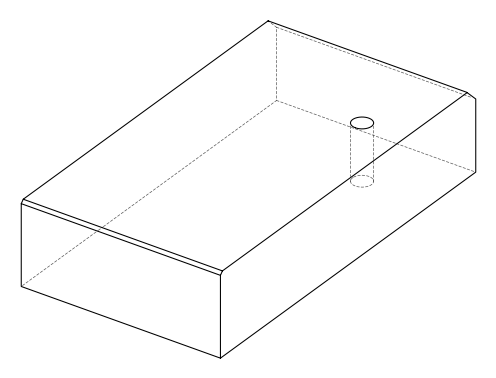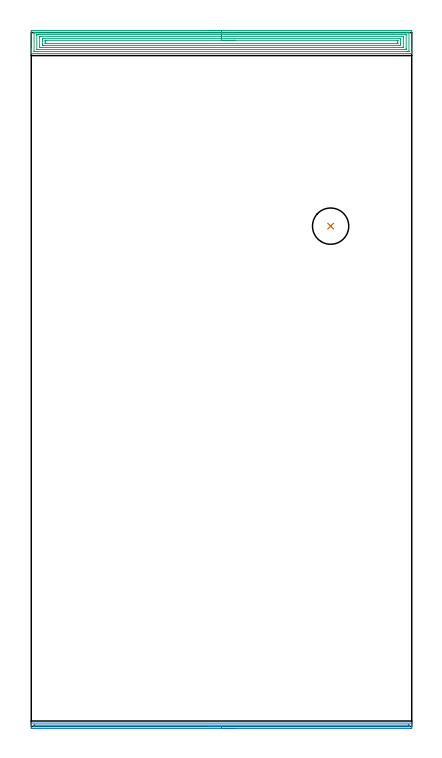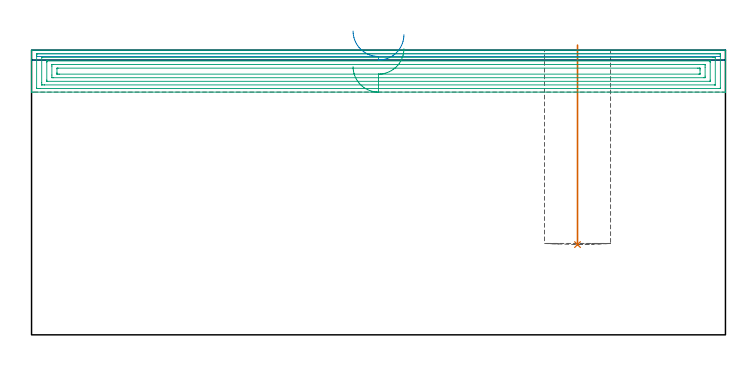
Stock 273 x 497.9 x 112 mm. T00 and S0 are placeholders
(PLAN: 3 operations, 1 tool changes, 18.3 min)
(1 INDEXABLE_INSERT_DRILL_BLIND_HOLE_FROM_SOLID | STEP1POCKET | NXT0302_023 | 0.32 min | 40405 mm3)
(2 AREA_MILL | FG_CHAMFER_SURFACE | UGT0205_001 | 4.53 min | 2075 mm3)
(3 AREA_MILL_1 | FG_CHAMFER_SURFACE_1 | UGT0205_001 | 13.43 min | 37162 mm3)
(TOOL NXT0302_023 | Index. Insert Drill 26mm [880-D2600L32-05] | D26 PA176 FL130 Z2)
(TOOL UGT0205_001 | Chamfer Mill 20 x 3 x 45 deg. | D20 FL50 Z2)
(OP 1 INDEXABLE_INSERT_DRILL_BLIND_HOLE_FROM_SOLID)
G17 G21 G94 G90
T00 M6
G54
G17 G0 G90 X214.8 Y359. S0 M3
G43 Z122. H1
G94 G81 G98 Z35.5 F250. R114.
G80
M5
M2
(OP 2 AREA_MILL)
G17 G21 G94 G90
T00 M6
G54
G17 G0 G90 X146.5 Y-1.5 S1061 M3
G43 Z122. H0
Z118.1
G94 G1 X146.462 Z117.228 F250.
X146.348 Z116.364
X146.159 Z115.512
X145.897 Z114.68
X145.563 Z113.874
X145.16 Z113.1
X144.692 Z112.364
X144.16 Z111.672
X143.571 Z111.029
X142.928 Z110.44
X142.236 Z109.909
X141.5 Z109.44
X140.726 Z109.037
X139.92 Z108.703
X139.088 Z108.441
X138.237 Z108.252
X137.372 Z108.138
X136.5 Z108.1
X0.626
X0.022 Y-1.493 Z108.103
X0.007 Y-1.491 Z108.105
X0. Y-0.889 Z108.706
Y0.539 Z110.135
Y0.896 Z110.492
Y1.611 Z111.211
Y1.911 Z111.511
X0.007 Y2.337 Z111.928
X0.01 Y2.397 Z111.988
X0.179 Y2.4 Z112.
X272.821
X272.994 Y2.398 Z111.989
X272.995
X272.998 Y2.335 Z111.926
X273. Y1.911 Z111.511
Y1.611 Z111.21
Y0.896 Z110.492
Y-0.354 Z109.243
X272.997 Y-0.889 Z108.706
X272.993 Y-1.491 Z108.105
X272.978 Y-1.493 Z108.103
X272.374 Y-1.5 Z108.1
X136.5
Y-0.086 Z109.514
X2.324 Y-0.085 Z109.515
X2.145 Y-0.083 Z109.517
X2.027 Y-0.079 Z109.521
X2.008 Y-0.076 Z109.524
X2.005 Y-0.072 Z109.528
X2.002 Y-0.055 Z109.545
X2.001 Y0.004 Z109.604
X2. Y0.417 Z110.017
X2.002 Y0.896 Z110.496
X2.004 Y0.948 Z110.548
X2.009 Y0.972 Z110.572
X2.012 Y0.979 Z110.579
X2.057 Y0.981 Z110.581
X2.235 Y0.985 Z110.585
X2.324 Y0.986 Z110.586
X2.414
X270.676 Y0.985 Z110.585
X270.854 Y0.983 Z110.583
X270.972 Y0.979 Z110.579
X270.992 Y0.976 Z110.576
X270.995 Y0.972 Z110.572
X270.998 Y0.955 Z110.555
X270.999 Y0.896 Z110.496
X271. Y0.483 Z110.083
X270.998 Y0.004 Z109.604
X270.996 Y-0.048 Z109.552
X270.992 Y-0.072 Z109.528
X270.988 Y-0.079 Z109.521
X270.944 Y-0.081 Z109.519
X270.765 Y-0.085 Z109.515
X270.676 Y-0.086 Z109.514
X270.586
X136.5
X135.628 Z109.552
X134.764 Z109.666
X133.912 Z109.855
X133.08 Z110.117
X132.274 Z110.451
X131.5 Z110.854
X130.764 Z111.323
X130.072 Z111.854
X129.429 Z112.443
X128.84 Z113.086
X128.309 Z113.778
X127.84 Z114.514
X127.437 Z115.288
X127.103 Z116.094
X126.841 Z116.926
X126.652 Z117.778
X126.538 Z118.643
X126.5 Z119.514
G0 Z122.
M5
M2
(OP 3 AREA_MILL_1)
G17 G21 G94 G90
T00 M6
G54
G17 G0 G90 X126.5 Y499.4 S1061 M3
G43 Z122. H0
Z105.5
G94 G1 X126.538 Z104.628 F250.
X126.652 Z103.764
X126.841 Z102.912
X127.103 Z102.08
X127.437 Z101.274
X127.84 Z100.5
X128.308 Z99.764
X128.84 Z99.072
X129.429 Z98.429
X130.072 Z97.84
X130.764 Z97.309
X131.5 Z96.84
X132.274 Z96.437
X133.08 Z96.103
X133.912 Z95.841
X134.764 Z95.652
X135.628 Z95.538
X136.5 Z95.5
X272.374
X272.896 Y499.395 Z95.503
X272.99 Y499.392 Z95.506
X273. Y499.293 Z95.605
Y486.509 Z108.386
Y484.145 Z110.75
Y483.444 Z111.455
Y483.196 Z111.704
X272.997 Y483.046 Z111.847
X272.99 Y482.902 Z111.989
X272.821 Y482.9 Z112.
X0.179
X0.01 Y482.902 Z111.989
X0.003 Y483.046 Z111.847
X0. Y483.196 Z111.704
Y483.444 Z111.455
Y484.145 Z110.75
Y485.371 Z109.526
Y485.896 Z108.998
Y486.509 Z108.386
Y499.03 Z95.867
X0.003 Y499.296 Z95.601
X0.01 Y499.392 Z95.506
X0.108 Y499.399 Z95.499
X0.626 Y499.4 Z95.5
X136.5
Y497.986 Z96.914
X270.586 Y497.985 Z96.915
X270.76 Y497.984 Z96.916
X270.942 Y497.981 Z96.919
X270.981 Y497.979 Z96.921
X270.99 Y497.958 Z96.942
X270.993 Y497.925 Z96.975
X270.999 Y497.751 Z97.149
Y484.616 Z110.284
X270.995 Y484.481 Z110.419
X270.99 Y484.373 Z110.527
X270.983 Y484.321 Z110.579
X270.946 Y484.32 Z110.58
X270.586 Y484.316 Z110.584
X270.413 Y484.315 Z110.585
X269.692 Y484.314 Z110.586
X2.414 Y484.315 Z110.585
X2.24 Y484.316 Z110.584
X2.058 Y484.319 Z110.581
X2.019 Y484.321 Z110.579
X2.01 Y484.342 Z110.558
X2.007 Y484.375 Z110.525
X2.001 Y484.549 Z110.351
Y497.684 Z97.216
X2.005 Y497.819 Z97.081
X2.01 Y497.927 Z96.973
X2.017 Y497.979 Z96.921
X2.054 Y497.98 Z96.92
X2.414 Y497.984 Z96.916
X2.587 Y497.985 Z96.915
X3.308 Y497.986 Z96.914
X136.5
Y496.572 Z98.328
X268.627 Y496.571 Z98.329
X268.799 Y496.57 Z98.33
X268.969 Y496.566 Z98.334
X268.986 Y496.565 Z98.335
X268.99 Y496.555 Z98.345
X268.996 Y496.522 Z98.378
X268.999 Y496.469 Z98.431
X269. Y486.575 Z108.325
X268.998 Y485.896 Z109.004
X268.995 Y485.798 Z109.102
X268.99 Y485.75 Z109.15
X268.986 Y485.735 Z109.165
X268.965 Y485.733 Z109.167
X268.799 Y485.731 Z109.169
X268.076 Y485.729 Z109.171
X267.905 Y485.728 Z109.172
X4.373 Y485.729 Z109.171
X4.201 Y485.73 Z109.17
X4.031 Y485.734 Z109.166
X4.015 Y485.735 Z109.165
X4.01 Y485.745 Z109.155
X4.004 Y485.778 Z109.122
X4.001 Y485.831 Z109.069
X4. Y495.725 Z99.175
X4.002 Y496.404 Z98.496
X4.005 Y496.502 Z98.398
X4.01 Y496.55 Z98.35
X4.014 Y496.565 Z98.335
X4.035 Y496.567 Z98.333
X4.201 Y496.569 Z98.331
X4.924 Y496.571 Z98.329
X5.095 Y496.572 Z98.328
X136.5
Y495.157 Z99.743
X266.853
X266.911 Y495.156 Z99.744
X266.971 Y495.153 Z99.747
X266.987 Y495.151 Z99.749
X266.99 Y495.134 Z99.766
X266.994 Y495.083 Z99.817
X267. Y494.663 Z100.237
Y487.658 Z107.242
X266.992 Y487.215 Z107.685
X266.99 Y487.163 Z107.737
X266.979 Y487.149 Z107.751
X266.941 Y487.148 Z107.752
X266.804 Y487.145 Z107.755
X266.632 Y487.143 Z107.757
X6.147
X6.089 Y487.144 Z107.756
X6.029 Y487.147 Z107.753
X6.013 Y487.149 Z107.751
X6.01 Y487.166 Z107.734
X6.006 Y487.217 Z107.683
X6. Y487.637 Z107.263
Y494.642 Z100.258
X6.008 Y495.085 Z99.815
X6.01 Y495.137 Z99.763
X6.021 Y495.151 Z99.749
X6.059 Y495.152 Z99.748
X6.196 Y495.155 Z99.745
X6.368 Y495.157 Z99.743
X136.5
Y493.743 Z101.157
X264.363
X264.767 Y493.741 Z101.159
X264.967 Y493.738 Z101.162
X264.986 Y493.736 Z101.164
X264.99 Y493.724 Z101.176
X264.996 Y493.687 Z101.213
X264.998 Y493.635 Z101.266
X265. Y493.12 Z101.78
Y489.617 Z105.283
Y488.742 Z106.158
X264.997 Y488.648 Z106.252
X264.993 Y488.59 Z106.31
X264.99 Y488.564 Z106.336
X264.972 Y488.563 Z106.337
X264.759 Y488.56 Z106.34
X264.329 Y488.557 Z106.343
X264.295
X8.637
X8.233 Y488.559 Z106.341
X8.033 Y488.562 Z106.338
X8.014 Y488.564 Z106.336
X8.01 Y488.576 Z106.324
X8.004 Y488.613 Z106.287
X8.002 Y488.665 Z106.235
X8. Y489.18 Z105.72
Y492.683 Z102.217
Y493.558 Z101.342
X8.003 Y493.652 Z101.248
X8.007 Y493.71 Z101.19
X8.01 Y493.736 Z101.164
X8.028 Y493.737 Z101.163
X8.241 Y493.74 Z101.16
X8.671 Y493.743 Z101.157
X8.705
X136.5
Y492.329 Z102.571
X262.541 Y492.328 Z102.572
X262.851 Y492.326 Z102.574
X262.939 Y492.324 Z102.576
X262.985 Y492.322 Z102.578
X262.99 Y492.294 Z102.606
X262.995 Y492.175 Z102.725
X262.998 Y492.026 Z102.874
X263. Y490.701 Z104.199
X262.998 Y490.274 Z104.626
X262.993 Y490.05 Z104.85
X262.99 Y489.995 Z104.905
X262.984 Y489.978 Z104.922
X262.953 Y489.976 Z104.924
X262.849 Y489.973 Z104.927
X262.541 Y489.972 Z104.928
X261.957 Y489.971 Z104.929
X10.459 Y489.972 Z104.928
X10.149 Y489.974 Z104.926
X10.061 Y489.976 Z104.924
X10.015 Y489.978 Z104.922
X10.01 Y490.006 Z104.894
X10.005 Y490.125 Z104.775
X10.002 Y490.274 Z104.626
X10. Y491.599 Z103.301
X10.002 Y492.026 Z102.874
X10.007 Y492.25 Z102.65
X10.01 Y492.305 Z102.595
X10.016 Y492.322 Z102.578
X10.047 Y492.324 Z102.576
X10.151 Y492.327 Z102.573
X10.459 Y492.328 Z102.572
X11.043 Y492.329 Z102.571
X136.5
X137.372 Z102.609
X138.236 Z102.723
X139.088 Z102.912
X139.92 Z103.174
X140.726 Z103.508
X141.5 Z103.911
X142.236 Z104.38
X142.928 Z104.911
X143.571 Z105.5
X144.16 Z106.143
X144.692 Z106.835
X145.16 Z107.571
X145.563 Z108.345
X145.897 Z109.151
X146.159 Z109.983
X146.348 Z110.835
X146.462 Z111.7
X146.5 Z112.571
G0 Z122.
M5
M2
